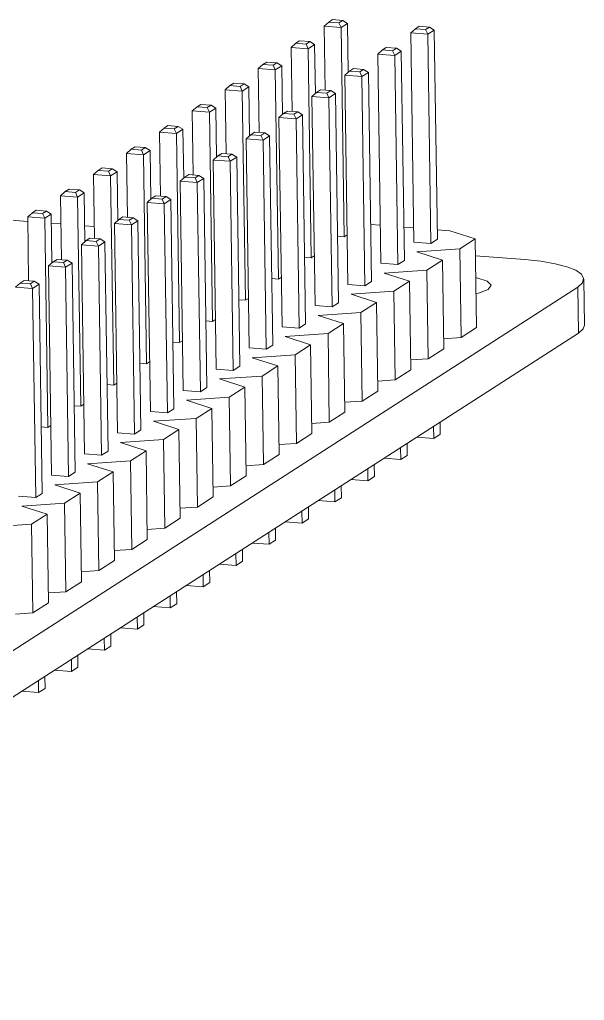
# Model space of a CAD drawing. Header units: millimetres. Extents: x -172 to 1209, y -709 to 1573.
# Drawn here: x 648.32 to 663.8, y 1177.39 to 1204.25 of the extents above; entities that cross this region are included whole.
import ezdxf

# ---------------------------------------------------------------- set-up
doc = ezdxf.new("R2010")
doc.units = ezdxf.units.MM

msp = doc.modelspace()

# ---------------------------------------------------------------- linework, layer by layer
at = {"color": 7, "linetype": 'Continuous', "lineweight": 15}
for p, q in [((656.667, 1204.066), (656.794, 1204.179)), ((656.794, 1204.179), (656.901, 1204.248)), ((656.794, 1204.179), (657.075, 1204.158)), ((656.901, 1204.248), (657.181, 1204.226)), ((657.181, 1204.226), (657.075, 1204.158)), ((657.075, 1204.158), (657.134, 1204.031)), ((657.312, 1204.145), (657.134, 1204.031)), ((657.181, 1204.226), (657.312, 1204.145)), ((657.312, 1204.145), (657.331, 1202.808)), ((657.134, 1204.031), (656.667, 1204.066)), ((656.693, 1202.315), (656.667, 1204.066)), ((657.134, 1204.031), (657.219, 1198.302)), ((659.041, 1203.884), (659.168, 1203.997)), ((659.508, 1203.848), (659.041, 1203.884)), ((659.126, 1198.156), (659.041, 1203.884)), ((659.168, 1203.997), (659.275, 1204.065)), ((659.168, 1203.997), (659.449, 1203.975)), ((659.275, 1204.065), (659.555, 1204.044)), ((659.555, 1204.044), (659.449, 1203.975)), ((659.449, 1203.975), (659.508, 1203.848)), ((659.686, 1203.962), (659.508, 1203.848)), ((659.508, 1203.848), (659.593, 1198.12)), ((659.555, 1204.044), (659.686, 1203.962)), ((659.686, 1203.962), (659.771, 1198.234)), ((655.764, 1203.486), (655.892, 1203.599)), ((655.892, 1203.599), (655.998, 1203.668)), ((655.892, 1203.599), (656.172, 1203.577)), ((655.998, 1203.668), (656.279, 1203.646)), ((656.279, 1203.646), (656.172, 1203.577)), ((656.172, 1203.577), (656.232, 1203.45)), ((656.409, 1203.565), (656.232, 1203.45)), ((656.279, 1203.646), (656.409, 1203.565)), ((656.409, 1203.565), (656.429, 1202.228)), ((656.232, 1203.45), (655.764, 1203.486)), ((655.79, 1201.735), (655.764, 1203.486)), ((656.232, 1203.45), (656.317, 1197.722)), ((658.138, 1203.304), (658.266, 1203.416)), ((658.606, 1203.268), (658.138, 1203.304)), ((658.223, 1197.575), (658.138, 1203.304)), ((658.266, 1203.416), (658.372, 1203.485)), ((658.266, 1203.416), (658.546, 1203.395)), ((658.372, 1203.485), (658.653, 1203.463)), ((658.653, 1203.463), (658.546, 1203.395)), ((658.546, 1203.395), (658.606, 1203.268)), ((658.783, 1203.382), (658.606, 1203.268)), ((658.606, 1203.268), (658.691, 1197.54)), ((658.653, 1203.463), (658.783, 1203.382)), ((658.783, 1203.382), (658.868, 1197.654)), ((654.862, 1202.906), (654.99, 1203.019)), ((654.99, 1203.019), (655.096, 1203.087)), ((654.99, 1203.019), (655.27, 1202.997)), ((655.096, 1203.087), (655.376, 1203.066)), ((655.376, 1203.066), (655.27, 1202.997)), ((655.27, 1202.997), (655.329, 1202.87)), ((655.376, 1203.066), (655.507, 1202.984)), ((655.329, 1202.87), (654.862, 1202.906)), ((654.888, 1201.155), (654.862, 1202.906)), ((655.507, 1202.984), (655.329, 1202.87)), ((655.329, 1202.87), (655.414, 1197.142)), ((655.507, 1202.984), (655.527, 1201.648)), ((657.236, 1202.724), (657.364, 1202.836)), ((657.364, 1202.836), (657.47, 1202.905)), ((657.364, 1202.836), (657.644, 1202.815)), ((657.47, 1202.905), (657.751, 1202.883)), ((657.751, 1202.883), (657.644, 1202.815)), ((657.644, 1202.815), (657.703, 1202.688)), ((657.881, 1202.802), (657.703, 1202.688)), ((657.751, 1202.883), (657.881, 1202.802)), ((657.881, 1202.802), (657.966, 1197.074)), ((654.087, 1202.439), (654.194, 1202.507)), ((654.194, 1202.507), (654.474, 1202.486)), ((654.474, 1202.486), (654.368, 1202.417)), ((654.474, 1202.486), (654.605, 1202.404)), ((657.703, 1202.688), (657.236, 1202.724)), ((657.321, 1196.995), (657.236, 1202.724)), ((657.703, 1202.688), (657.788, 1196.959)), ((653.96, 1202.326), (654.087, 1202.439)), ((654.427, 1202.29), (653.96, 1202.326)), ((653.986, 1200.574), (653.96, 1202.326)), ((654.087, 1202.439), (654.368, 1202.417)), ((654.368, 1202.417), (654.427, 1202.29)), ((654.605, 1202.404), (654.427, 1202.29)), ((654.427, 1202.29), (654.512, 1196.562)), ((654.605, 1202.404), (654.624, 1201.067)), ((656.334, 1202.143), (656.461, 1202.256)), ((656.461, 1202.256), (656.568, 1202.325)), ((656.461, 1202.256), (656.742, 1202.235)), ((656.568, 1202.325), (656.848, 1202.303)), ((656.848, 1202.303), (656.742, 1202.235)), ((656.742, 1202.235), (656.801, 1202.107)), ((656.979, 1202.222), (656.801, 1202.107)), ((656.848, 1202.303), (656.979, 1202.222)), ((656.979, 1202.222), (657.064, 1196.493)), ((653.185, 1201.858), (653.291, 1201.927)), ((653.291, 1201.927), (653.572, 1201.905)), ((656.801, 1202.107), (656.334, 1202.143)), ((656.419, 1196.415), (656.334, 1202.143)), ((656.801, 1202.107), (656.886, 1196.379)), ((653.057, 1201.746), (653.185, 1201.858)), ((653.525, 1201.71), (653.057, 1201.746)), ((653.083, 1199.994), (653.057, 1201.746)), ((653.185, 1201.858), (653.465, 1201.837)), ((653.572, 1201.905), (653.465, 1201.837)), ((653.465, 1201.837), (653.525, 1201.71)), ((653.702, 1201.824), (653.525, 1201.71)), ((653.525, 1201.71), (653.61, 1195.981)), ((653.572, 1201.905), (653.702, 1201.824)), ((653.702, 1201.824), (653.722, 1200.487)), ((655.431, 1201.563), (655.559, 1201.676)), ((655.559, 1201.676), (655.665, 1201.744)), ((655.559, 1201.676), (655.839, 1201.654)), ((655.665, 1201.744), (655.946, 1201.723)), ((655.946, 1201.723), (655.839, 1201.654)), ((655.839, 1201.654), (655.899, 1201.527)), ((655.946, 1201.723), (656.076, 1201.641)), ((655.899, 1201.527), (655.431, 1201.563)), ((655.516, 1195.835), (655.431, 1201.563)), ((656.076, 1201.641), (655.899, 1201.527)), ((655.899, 1201.527), (655.984, 1195.799)), ((656.076, 1201.641), (656.161, 1195.913)), ((652.155, 1201.165), (652.283, 1201.278)), ((652.622, 1201.13), (652.155, 1201.165)), ((652.181, 1199.414), (652.155, 1201.165)), ((652.283, 1201.278), (652.389, 1201.347)), ((652.283, 1201.278), (652.563, 1201.257)), ((652.389, 1201.347), (652.669, 1201.325)), ((652.669, 1201.325), (652.563, 1201.257)), ((652.563, 1201.257), (652.622, 1201.13)), ((652.8, 1201.244), (652.622, 1201.13)), ((652.622, 1201.13), (652.707, 1195.401)), ((652.669, 1201.325), (652.8, 1201.244)), ((652.8, 1201.244), (652.82, 1199.907)), ((654.657, 1201.096), (654.763, 1201.164)), ((654.763, 1201.164), (655.044, 1201.143)), ((655.044, 1201.143), (654.937, 1201.074)), ((655.044, 1201.143), (655.174, 1201.061)), ((654.529, 1200.983), (654.657, 1201.096)), ((654.996, 1200.947), (654.529, 1200.983)), ((654.614, 1195.255), (654.529, 1200.983)), ((654.657, 1201.096), (654.937, 1201.074)), ((654.937, 1201.074), (654.996, 1200.947)), ((655.174, 1201.061), (654.996, 1200.947)), ((654.996, 1200.947), (655.081, 1195.219)), ((655.174, 1201.061), (655.259, 1195.333)), ((651.253, 1200.585), (651.38, 1200.698)), ((651.72, 1200.549), (651.253, 1200.585)), ((651.279, 1198.834), (651.253, 1200.585)), ((651.38, 1200.698), (651.487, 1200.767)), ((651.38, 1200.698), (651.661, 1200.676)), ((651.487, 1200.767), (651.767, 1200.745)), ((651.767, 1200.745), (651.661, 1200.676)), ((651.661, 1200.676), (651.72, 1200.549)), ((651.898, 1200.664), (651.72, 1200.549)), ((651.767, 1200.745), (651.898, 1200.664)), ((651.898, 1200.664), (651.917, 1199.327)), ((653.754, 1200.516), (653.861, 1200.584)), ((653.861, 1200.584), (654.141, 1200.562)), ((651.72, 1200.549), (651.805, 1194.821)), ((653.627, 1200.403), (653.754, 1200.516)), ((654.094, 1200.367), (653.627, 1200.403)), ((653.712, 1194.674), (653.627, 1200.403)), ((653.754, 1200.516), (654.035, 1200.494)), ((654.141, 1200.562), (654.035, 1200.494)), ((654.035, 1200.494), (654.094, 1200.367)), ((654.272, 1200.481), (654.094, 1200.367)), ((654.094, 1200.367), (654.179, 1194.639)), ((654.141, 1200.562), (654.272, 1200.481)), ((654.272, 1200.481), (654.357, 1194.753)), ((650.35, 1200.005), (650.478, 1200.118)), ((650.478, 1200.118), (650.584, 1200.186)), ((650.478, 1200.118), (650.758, 1200.096)), ((650.584, 1200.186), (650.865, 1200.165)), ((650.865, 1200.165), (650.758, 1200.096)), ((650.758, 1200.096), (650.818, 1199.969)), ((650.995, 1200.083), (650.818, 1199.969)), ((650.865, 1200.165), (650.995, 1200.083)), ((650.995, 1200.083), (651.015, 1198.747)), ((650.818, 1199.969), (650.35, 1200.005)), ((650.376, 1198.254), (650.35, 1200.005)), ((650.818, 1199.969), (650.903, 1194.241)), ((652.724, 1199.823), (652.852, 1199.935)), ((653.192, 1199.787), (652.724, 1199.823)), ((652.809, 1194.094), (652.724, 1199.823)), ((652.852, 1199.935), (652.958, 1200.004)), ((652.852, 1199.935), (653.132, 1199.914)), ((652.958, 1200.004), (653.239, 1199.982)), ((653.239, 1199.982), (653.132, 1199.914)), ((653.132, 1199.914), (653.192, 1199.787)), ((653.369, 1199.901), (653.192, 1199.787)), ((653.192, 1199.787), (653.277, 1194.058)), ((653.239, 1199.982), (653.369, 1199.901)), ((653.369, 1199.901), (653.454, 1194.173)), ((649.448, 1199.425), (649.575, 1199.538)), ((649.575, 1199.538), (649.682, 1199.606)), ((649.575, 1199.538), (649.856, 1199.516)), ((649.682, 1199.606), (649.962, 1199.585)), ((649.962, 1199.585), (649.856, 1199.516)), ((649.856, 1199.516), (649.915, 1199.389)), ((650.093, 1199.503), (649.915, 1199.389)), ((649.962, 1199.585), (650.093, 1199.503)), ((650.093, 1199.503), (650.113, 1198.166)), ((649.915, 1199.389), (649.448, 1199.425)), ((649.474, 1197.673), (649.448, 1199.425)), ((649.915, 1199.389), (650, 1193.661)), ((651.822, 1199.242), (651.95, 1199.355)), ((652.289, 1199.206), (651.822, 1199.242)), ((651.907, 1193.514), (651.822, 1199.242)), ((651.95, 1199.355), (652.056, 1199.424)), ((651.95, 1199.355), (652.23, 1199.334)), ((652.056, 1199.424), (652.336, 1199.402)), ((652.336, 1199.402), (652.23, 1199.334)), ((652.23, 1199.334), (652.289, 1199.206)), ((652.467, 1199.321), (652.289, 1199.206)), ((652.336, 1199.402), (652.467, 1199.321)), ((652.467, 1199.321), (652.552, 1193.592)), ((648.673, 1198.957), (648.78, 1199.026)), ((648.78, 1199.026), (649.06, 1199.004)), ((649.06, 1199.004), (648.954, 1198.936)), ((649.06, 1199.004), (649.191, 1198.923)), ((652.289, 1199.206), (652.374, 1193.478)), ((647.198, 1198.827), (648.547, 1198.723)), ((648.546, 1198.845), (648.673, 1198.957)), ((649.013, 1198.809), (648.546, 1198.845)), ((648.572, 1197.093), (648.546, 1198.845)), ((648.673, 1198.957), (648.954, 1198.936)), ((648.954, 1198.936), (649.013, 1198.809)), ((649.191, 1198.923), (649.013, 1198.809)), ((649.013, 1198.809), (649.098, 1193.081)), ((649.191, 1198.923), (649.21, 1197.586)), ((650.92, 1198.662), (651.047, 1198.775)), ((651.047, 1198.775), (651.154, 1198.843)), ((651.047, 1198.775), (651.328, 1198.753)), ((651.154, 1198.843), (651.434, 1198.822)), ((651.434, 1198.822), (651.328, 1198.753)), ((651.328, 1198.753), (651.387, 1198.626)), ((651.565, 1198.74), (651.387, 1198.626)), ((651.434, 1198.822), (651.565, 1198.74)), ((651.565, 1198.74), (651.65, 1193.012)), ((649.194, 1198.674), (649.459, 1198.653)), ((650.106, 1198.603), (650.371, 1198.583)), ((651.387, 1198.626), (650.92, 1198.662)), ((651.005, 1192.934), (650.92, 1198.662)), ((651.387, 1198.626), (651.472, 1192.898)), ((658.208, 1198.615), (657.943, 1198.635)), ((659.12, 1198.545), (658.855, 1198.565)), ((660.114, 1198.468), (659.767, 1198.495)), ((660.114, 1198.468), (660.811, 1198.243)), ((650.017, 1198.082), (650.145, 1198.195)), ((650.145, 1198.195), (650.251, 1198.263)), ((650.145, 1198.195), (650.425, 1198.173)), ((650.251, 1198.263), (650.532, 1198.242)), ((650.532, 1198.242), (650.425, 1198.173)), ((650.425, 1198.173), (650.485, 1198.046)), ((650.662, 1198.16), (650.485, 1198.046)), ((650.532, 1198.242), (650.662, 1198.16)), ((650.662, 1198.16), (650.747, 1192.432)), ((657.037, 1198.316), (657.219, 1198.302)), ((657.219, 1198.302), (657.301, 1198.355)), ((659.593, 1198.12), (659.771, 1198.234)), ((660.811, 1198.243), (660.385, 1197.969)), ((660.811, 1198.243), (660.847, 1195.816)), ((650.485, 1198.046), (650.017, 1198.082)), ((650.102, 1192.354), (650.017, 1198.082)), ((650.485, 1198.046), (650.57, 1192.318)), ((659.126, 1198.156), (659.593, 1198.12)), ((660.385, 1197.969), (659.212, 1197.888)), ((660.385, 1197.969), (660.421, 1195.542)), ((649.243, 1197.615), (649.349, 1197.683)), ((649.349, 1197.683), (649.629, 1197.662)), ((649.629, 1197.662), (649.523, 1197.593)), ((649.629, 1197.662), (649.76, 1197.58)), ((656.134, 1197.736), (656.317, 1197.722)), ((656.317, 1197.722), (656.398, 1197.775)), ((658.691, 1197.54), (658.868, 1197.654)), ((659.212, 1197.888), (659.909, 1197.663)), ((659.909, 1197.663), (659.482, 1197.389)), ((659.909, 1197.663), (659.945, 1195.236)), ((660.818, 1197.78), (662.17, 1197.676)), ((649.115, 1197.502), (649.243, 1197.615)), ((649.582, 1197.466), (649.115, 1197.502)), ((649.2, 1191.774), (649.115, 1197.502)), ((649.243, 1197.615), (649.523, 1197.593)), ((649.523, 1197.593), (649.582, 1197.466)), ((649.76, 1197.58), (649.582, 1197.466)), ((649.582, 1197.466), (649.667, 1191.738)), ((649.76, 1197.58), (649.845, 1191.852)), ((658.223, 1197.575), (658.691, 1197.54)), ((659.482, 1197.389), (658.31, 1197.308)), ((659.482, 1197.389), (659.518, 1194.962)), ((648.34, 1197.034), (648.447, 1197.103)), ((648.447, 1197.103), (648.727, 1197.081)), ((655.232, 1197.156), (655.414, 1197.142)), ((655.414, 1197.142), (655.496, 1197.195)), ((658.31, 1197.308), (659.006, 1197.083)), ((663.8, 1195.88), (663.781, 1197.142)), ((663.618, 1196.925), (635.198, 1178.651)), ((648.213, 1196.922), (648.34, 1197.034)), ((648.68, 1196.886), (648.213, 1196.922)), ((648.34, 1197.034), (648.621, 1197.013)), ((648.727, 1197.081), (648.621, 1197.013)), ((648.621, 1197.013), (648.68, 1196.886)), ((648.858, 1197), (648.68, 1196.886)), ((648.68, 1196.886), (648.765, 1191.157)), ((648.727, 1197.081), (648.858, 1197)), ((648.858, 1197), (648.943, 1191.272)), ((657.321, 1196.995), (657.788, 1196.959)), ((657.788, 1196.959), (657.966, 1197.074)), ((659.006, 1197.083), (658.58, 1196.809)), ((659.006, 1197.083), (659.042, 1194.656)), ((663.618, 1196.925), (663.637, 1195.663)), ((654.33, 1196.576), (654.512, 1196.562)), ((654.512, 1196.562), (654.594, 1196.614)), ((658.58, 1196.809), (657.407, 1196.728)), ((657.407, 1196.728), (658.104, 1196.503)), ((658.58, 1196.809), (658.616, 1194.382)), ((656.419, 1196.415), (656.886, 1196.379)), ((656.886, 1196.379), (657.064, 1196.493)), ((658.104, 1196.503), (657.678, 1196.229)), ((658.104, 1196.503), (658.14, 1194.076)), ((653.61, 1195.981), (653.691, 1196.034)), ((657.678, 1196.229), (656.505, 1196.148)), ((656.505, 1196.148), (657.202, 1195.923)), ((657.678, 1196.229), (657.714, 1193.801)), ((653.427, 1195.996), (653.61, 1195.981)), ((655.516, 1195.835), (655.984, 1195.799)), ((655.984, 1195.799), (656.161, 1195.913)), ((657.202, 1195.923), (656.775, 1195.649)), ((657.202, 1195.923), (657.238, 1193.495)), ((660.421, 1195.542), (660.847, 1195.816)), ((635.217, 1177.389), (663.637, 1195.663)), ((656.775, 1195.649), (655.603, 1195.567)), ((655.603, 1195.567), (656.299, 1195.343)), ((656.775, 1195.649), (656.811, 1193.221)), ((659.941, 1195.509), (660.421, 1195.542)), ((652.525, 1195.415), (652.707, 1195.401)), ((652.707, 1195.401), (652.789, 1195.454)), ((654.614, 1195.255), (655.081, 1195.219)), ((655.081, 1195.219), (655.259, 1195.333)), ((656.299, 1195.343), (655.873, 1195.068)), ((656.299, 1195.343), (656.335, 1192.915)), ((659.518, 1194.962), (659.945, 1195.236)), ((655.873, 1195.068), (654.7, 1194.987)), ((654.7, 1194.987), (655.397, 1194.762)), ((655.873, 1195.068), (655.909, 1192.641)), ((659.038, 1194.929), (659.518, 1194.962)), ((651.623, 1194.835), (651.805, 1194.821)), ((651.805, 1194.821), (651.887, 1194.874)), ((653.712, 1194.674), (654.179, 1194.639)), ((654.179, 1194.639), (654.357, 1194.753)), ((655.397, 1194.762), (654.971, 1194.488)), ((655.397, 1194.762), (655.433, 1192.335)), ((654.971, 1194.488), (653.798, 1194.407)), ((653.798, 1194.407), (654.495, 1194.182)), ((654.971, 1194.488), (655.007, 1192.061)), ((658.616, 1194.382), (659.042, 1194.656)), ((650.72, 1194.255), (650.903, 1194.241)), ((650.903, 1194.241), (650.984, 1194.294)), ((653.277, 1194.058), (653.454, 1194.173)), ((654.495, 1194.182), (654.068, 1193.908)), ((654.495, 1194.182), (654.531, 1191.755)), ((658.136, 1194.348), (658.616, 1194.382)), ((652.809, 1194.094), (653.277, 1194.058)), ((654.068, 1193.908), (652.896, 1193.827)), ((654.068, 1193.908), (654.104, 1191.481)), ((657.714, 1193.801), (658.14, 1194.076)), ((649.818, 1193.675), (650, 1193.661)), ((650, 1193.661), (650.082, 1193.713)), ((652.896, 1193.827), (653.592, 1193.602)), ((653.592, 1193.602), (653.166, 1193.328)), ((653.592, 1193.602), (653.628, 1191.175)), ((657.234, 1193.768), (657.714, 1193.801)), ((651.907, 1193.514), (652.374, 1193.478)), ((653.166, 1193.328), (651.993, 1193.247)), ((652.374, 1193.478), (652.552, 1193.592)), ((653.166, 1193.328), (653.202, 1190.9)), ((656.811, 1193.221), (657.238, 1193.495)), ((648.916, 1193.095), (649.098, 1193.081)), ((649.098, 1193.081), (649.18, 1193.133)), ((651.993, 1193.247), (652.69, 1193.022)), ((656.331, 1193.188), (656.811, 1193.221)), ((659.672, 1192.78), (659.667, 1193.111)), ((659.85, 1192.894), (659.845, 1193.225)), ((651.005, 1192.934), (651.472, 1192.898)), ((651.472, 1192.898), (651.65, 1193.012)), ((652.69, 1193.022), (652.264, 1192.748)), ((652.69, 1193.022), (652.726, 1190.594)), ((655.909, 1192.641), (656.335, 1192.915)), ((659.208, 1192.815), (659.672, 1192.78)), ((659.672, 1192.78), (659.85, 1192.894)), ((652.264, 1192.748), (651.091, 1192.666)), ((651.091, 1192.666), (651.788, 1192.442)), ((652.264, 1192.748), (652.3, 1190.32)), ((655.429, 1192.608), (655.909, 1192.641)), ((658.77, 1192.199), (658.765, 1192.53)), ((658.947, 1192.314), (658.943, 1192.645)), ((650.102, 1192.354), (650.57, 1192.318)), ((650.57, 1192.318), (650.747, 1192.432)), ((651.788, 1192.442), (651.361, 1192.167)), ((651.824, 1190.014), (651.788, 1192.442)), ((655.007, 1192.061), (655.433, 1192.335)), ((658.77, 1192.199), (658.947, 1192.314)), ((651.361, 1192.167), (650.189, 1192.086)), ((650.189, 1192.086), (650.885, 1191.861)), ((651.397, 1189.74), (651.361, 1192.167)), ((654.527, 1192.028), (655.007, 1192.061)), ((658.045, 1191.734), (658.04, 1192.064)), ((658.306, 1192.235), (658.77, 1192.199)), ((649.2, 1191.774), (649.667, 1191.738)), ((649.667, 1191.738), (649.845, 1191.852)), ((650.885, 1191.861), (650.459, 1191.587)), ((650.921, 1189.434), (650.885, 1191.861)), ((654.104, 1191.481), (654.531, 1191.755)), ((657.868, 1191.619), (657.863, 1191.95)), ((657.868, 1191.619), (658.045, 1191.734)), ((650.459, 1191.587), (649.286, 1191.506)), ((649.286, 1191.506), (649.983, 1191.281)), ((650.495, 1189.16), (650.459, 1191.587)), ((653.624, 1191.447), (654.104, 1191.481)), ((657.143, 1191.153), (657.138, 1191.484)), ((657.403, 1191.655), (657.868, 1191.619)), ((648.298, 1191.193), (648.765, 1191.157)), ((648.765, 1191.157), (648.943, 1191.272)), ((649.983, 1191.281), (649.557, 1191.007)), ((650.019, 1188.854), (649.983, 1191.281)), ((656.965, 1191.039), (656.96, 1191.37)), ((649.557, 1191.007), (648.384, 1190.926)), ((648.384, 1190.926), (649.081, 1190.701)), ((649.593, 1188.58), (649.557, 1191.007)), ((653.202, 1190.9), (653.628, 1191.175)), ((656.501, 1191.075), (656.965, 1191.039)), ((656.965, 1191.039), (657.143, 1191.153)), ((649.081, 1190.701), (648.654, 1190.427)), ((649.117, 1188.274), (649.081, 1190.701)), ((652.722, 1190.867), (653.202, 1190.9)), ((656.063, 1190.459), (656.058, 1190.79)), ((656.24, 1190.573), (656.236, 1190.904)), ((648.654, 1190.427), (647.482, 1190.346)), ((648.69, 1188), (648.654, 1190.427)), ((652.3, 1190.32), (652.726, 1190.594)), ((655.599, 1190.495), (656.063, 1190.459)), ((656.063, 1190.459), (656.24, 1190.573)), ((651.82, 1190.287), (652.3, 1190.32)), ((655.161, 1189.879), (655.156, 1190.21)), ((655.338, 1189.993), (655.333, 1190.324)), ((651.397, 1189.74), (651.824, 1190.014)), ((654.696, 1189.914), (655.161, 1189.879)), ((655.161, 1189.879), (655.338, 1189.993)), ((650.917, 1189.707), (651.397, 1189.74)), ((654.258, 1189.299), (654.253, 1189.629)), ((654.436, 1189.413), (654.431, 1189.744)), ((650.495, 1189.16), (650.921, 1189.434)), ((653.794, 1189.334), (654.258, 1189.299)), ((654.258, 1189.299), (654.436, 1189.413)), ((650.015, 1189.127), (650.495, 1189.16)), ((653.356, 1188.718), (653.351, 1189.049)), ((653.533, 1188.833), (653.529, 1189.163)), ((649.593, 1188.58), (650.019, 1188.854)), ((653.356, 1188.718), (653.533, 1188.833)), ((649.112, 1188.546), (649.593, 1188.58)), ((652.631, 1188.252), (652.626, 1188.583)), ((652.892, 1188.754), (653.356, 1188.718)), ((648.69, 1188), (649.117, 1188.274)), ((652.454, 1188.138), (652.449, 1188.469)), ((652.454, 1188.138), (652.631, 1188.252)), ((648.21, 1187.966), (648.69, 1188)), ((651.729, 1187.672), (651.724, 1188.003)), ((651.989, 1188.174), (652.454, 1188.138)), ((651.551, 1187.558), (651.546, 1187.889)), ((650.826, 1187.092), (650.822, 1187.423)), ((651.087, 1187.594), (651.551, 1187.558)), ((651.551, 1187.558), (651.729, 1187.672)), ((650.649, 1186.978), (650.644, 1187.309)), ((650.185, 1187.013), (650.649, 1186.978)), ((650.649, 1186.978), (650.826, 1187.092)), ((649.746, 1186.398), (649.742, 1186.728)), ((649.924, 1186.512), (649.919, 1186.843)), ((649.282, 1186.433), (649.746, 1186.398)), ((649.746, 1186.398), (649.924, 1186.512)), ((648.844, 1185.817), (648.839, 1186.148)), ((649.022, 1185.932), (649.017, 1186.262)), ((648.38, 1185.853), (648.844, 1185.817)), ((648.844, 1185.817), (649.022, 1185.932))]:
    msp.add_line(p, q, dxfattribs=at)
at = {"color": 7, "linetype": 'Continuous', "lineweight": 15, "flags": 128}
for points in [[(662.17, 1197.676), (662.608, 1197.63), (662.996, 1197.564), (663.318, 1197.48), (663.562, 1197.382), (663.718, 1197.273), (663.78, 1197.157), (663.747, 1197.04), (663.618, 1196.925)], [(660.827, 1197.182), (660.849, 1197.178), (661.132, 1197.087), (661.241, 1196.975), (661.16, 1196.859), (660.901, 1196.756), (660.833, 1196.739)], [(663.637, 1195.663), (663.765, 1195.778), (663.8, 1195.88)]]:
    msp.add_lwpolyline(points, dxfattribs=at)

doc.saveas('drawing.dxf')
